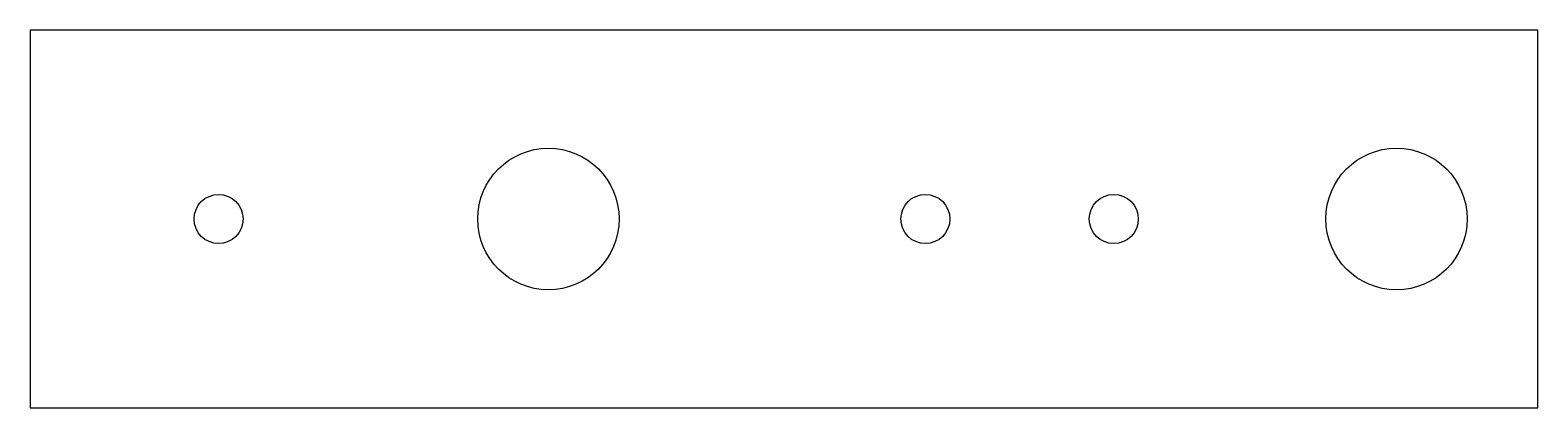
# Model space of a CAD drawing. Header units: inches. Extents: x -4 to 0, y 0 to 1.
import ezdxf

# ---------------------------------------------------------------- set-up
doc = ezdxf.new("R2010")
doc.units = ezdxf.units.IN
doc.header["$MEASUREMENT"] = 0

msp = doc.modelspace()

# ---------------------------------------------------------------- linework, layer by layer
msp.add_lwpolyline([(-4, 0), (0, 0), (0, 1), (-4, 1)], close=True)
for centre, radius in [((-2.625, 0.5), 0.1875), ((-0.375, 0.5), 0.1875), ((-3.5, 0.5), 0.065), ((-1.625, 0.5), 0.065), ((-1.125, 0.5), 0.065)]:
    msp.add_circle(centre, radius)

doc.saveas('drawing.dxf')
